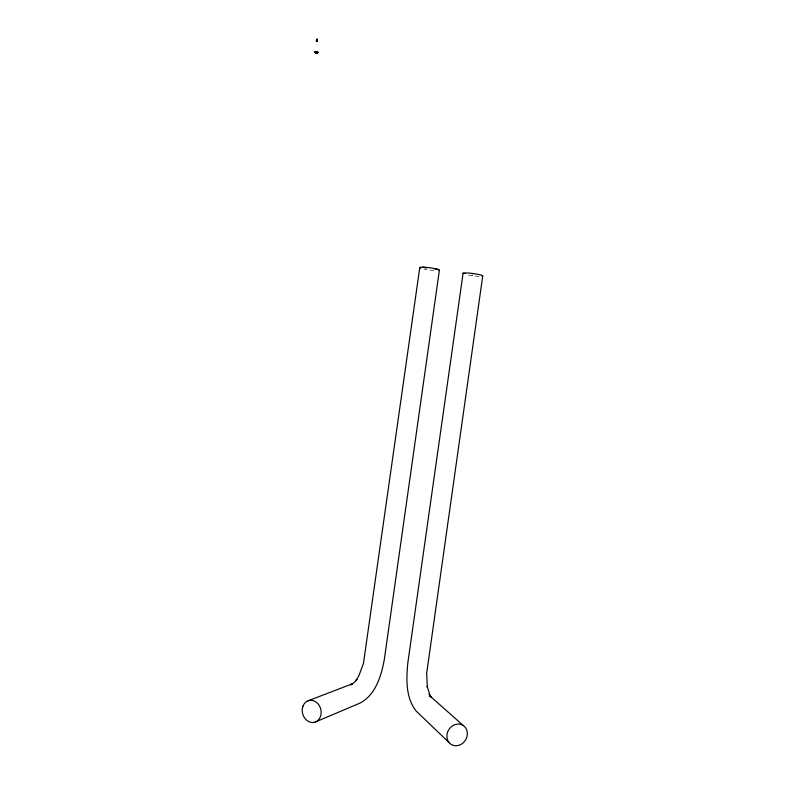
<?xml version="1.0" encoding="UTF-8"?>
<svg xmlns="http://www.w3.org/2000/svg" width="785" height="785" viewBox="0 0 785 785"><rect width="100%" height="100%" fill="white"/><g stroke="black" fill="none" stroke-linecap="round" stroke-linejoin="round"><path stroke-width="0.59" stroke-dasharray="3.92 2.94" d="M471.903 275.682L472.894 274.671M433.83 270.491A9.911 1.138 7.9 0 1 424.106 269.088M479.085 276.379A9.96 1.138 7.6 0 1 467.163 274.848"/><path stroke-width="1.18" d="M314.971 52.33C314.54 50.564 319.662 52.536 317.042 52.821M315.737 52.831L315.374 52.575A1.688 0.491 10 0 0 318.013 52.673A1.688 0.491 10 0 0 315.737 51.771A1.688 0.491 10 0 0 315.344 52.566L317.12 52.291M316.895 53.007L316.483 52.644M315.001 52.124L317.238 52.634M317.297 52.497L315.747 52.723M316.64 39.25L316.414 41.389L317.258 41.487L317.483 39.348L316.806 39.456M316.757 39.378L316.355 41.252L317.258 41.487M316.748 41.409L316.993 39.319M316.904 41.428L317.012 39.505M317.042 40.849L317.228 39.505M315.649 52.595L315.953 52.899M419.789 267.469L363.455 663.433L358.882 675.728L355.89 680.624L356.979 679.359L354.045 682.665L350.571 684.873L352.534 683.745L307.995 700.828M439.374 270.315L384.375 659.106C381.402 675.512 375.858 694.735 360.03 703.085L315.325 722.014M482.716 276.084L426.657 673.383L427.374 687.483L427.197 686.267L430.18 696.069L429.091 694.215L431.436 697.325L429.689 695.745L463.278 725.526A11.216 9.842 -58.1 0 1 461.129 744.317A11.216 9.842 -58.1 0 1 446.95 734.858A11.216 9.842 -58.1 0 1 463.278 725.526M316.865 40.908L316.797 40.751M314.873 52.085L316.561 51.967M317.748 52.732L316.561 51.928M317.111 52.673L317.572 52.634M317.601 52.929L316.679 53.017M316.787 52.821L317.317 52.919M434.929 269.078L437.059 269.157M316.689 39.387L317.542 39.495M465.26 273.572L463.081 273.259L407.798 663.109C406.257 679.113 405.6 697.688 416.128 711.033L449.089 742.581M315.609 52.428L316.581 52.644M423.125 267.135L426.353 268.019M315.393 52.605L315.913 52.683M315.442 52.595L314.903 51.987M317.218 40.8L316.62 40.791M420.78 268.185A9.911 1.138 7.9 0 1 429.022 267.656A9.911 1.138 7.9 0 1 438.835 270.531M463.17 273.572A9.96 1.138 7.6 0 1 473.914 273.651A9.96 1.138 7.6 0 1 482.098 276.3M302.932 706.235A11.216 9.341 74.9 0 0 312.93 722.504A11.216 9.341 74.9 0 0 319.22 705.489A11.216 9.341 74.9 0 0 302.932 706.235M315.364 52.399A1.688 0.491 10 0 0 318.043 52.507A1.688 0.491 10 0 0 315.756 51.604A1.688 0.491 10 0 0 315.364 52.399"/></g></svg>
